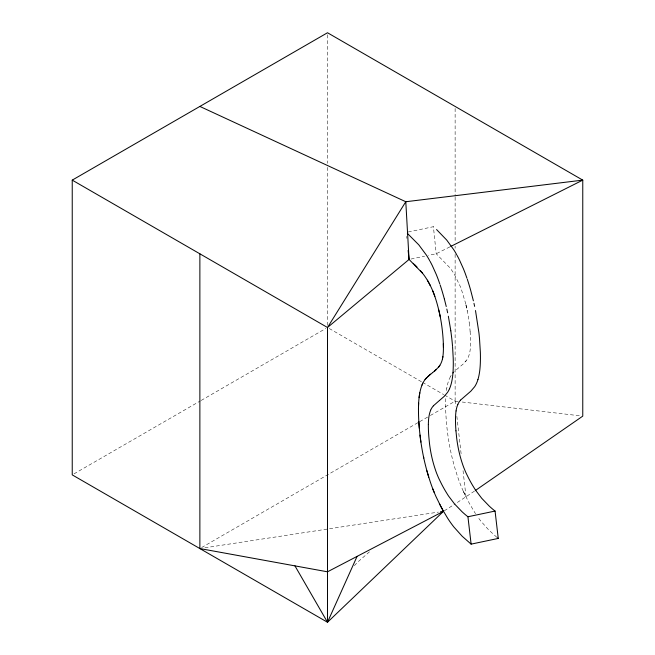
<?xml version="1.0" encoding="UTF-8"?>
<svg xmlns="http://www.w3.org/2000/svg" width="655" height="655" viewBox="0 0 655 655"><rect width="100%" height="100%" fill="white"/><g stroke="black" fill="none" stroke-linecap="round" stroke-linejoin="round"><path stroke-width="0.49" stroke-dasharray="3.27 2.46" d="M446.759 388.251L446.964 387.13M450.46 376.576L449.142 379.392A77.716 21.705 78.1 0 0 446.956 387.105M467.023 359.628L463.38 363.852L454.423 371.393M466.278 360.709L465.533 361.642M354.388 565.674L357.319 562.432L370.697 550.757M474.433 491.152L456.019 503.343M444.336 510.777L455.192 503.875M74.007 473.86L200.307 400.934M201.191 400.426L325.731 328.523M201.634 547.539L418.913 422.098M419.798 421.591L429.516 415.974M430.4 415.466L455.127 401.188L458.173 401.548M449.862 246.886L436.205 253.747L428.452 255.376M408.212 231.993L433.413 226.695L435.534 228.603M411.004 259.044L424.571 256.187M204.925 547.793L438.449 512.087M462.225 402.023L580.739 415.892M329.26 328.515L421.681 381.881M422.565 382.389L443.689 394.58M444.565 395.088L455.127 401.188L455.708 406.231M496.891 537.354L488.761 529.985L480.967 521.233A159.075 44.425 78.1 0 1 479.812 519.742L478.576 518.08A139.04 38.825 78.1 0 1 477.56 516.664M463.666 492.036L466.041 496.965L462.823 468.743M463.273 491.176L467.85 500.494A145.647 40.675 78.1 0 0 469.619 503.785L474.523 512.095A139.04 38.825 78.1 0 0 475.538 513.676M463.281 491.201L462.88 490.308A72.795 20.33 78.1 0 1 461.366 486.78L460.072 483.537A63.461 17.726 78.1 0 1 457.46 476.275L455.462 469.995A65.983 18.43 78.1 0 1 450.91 452.335L450.624 450.951A67.481 18.848 78.1 0 1 448.061 436.394L447.758 434.273A83.783 23.4 78.1 0 1 446.055 417.038L445.981 415.999A86.354 24.112 78.1 0 1 445.605 403.398L445.646 401.327A71.657 20.01 78.1 0 1 445.826 396.766M465.811 303.969L460.833 287.586L454.357 274.273A86.01 24.022 78.1 0 0 449.731 267.592L436.205 253.747L433.413 226.695M466 304.755L466.033 304.886A46.309 12.928 78.1 0 1 467.383 311.1A49.575 13.845 78.1 0 1 469.258 322.899M456.854 416.31L461.333 455.634M406.69 236.406L406.894 238.412M470.118 331.553L470.274 333.763A63.469 17.726 78.1 0 1 470.478 338.013L470.552 341.615A42.403 11.839 78.1 0 1 469.635 353.135L469.561 353.241A56.093 15.663 78.1 0 1 466.99 359.538M455.127 108.476L455.127 196.189M455.127 197.171L455.127 242.235M455.127 246.165L455.127 248.204M455.127 254.32L455.127 401.188M327.5 34.789L327.5 163.3M327.5 167.377L327.5 325.461M446.407 390.552A71.657 20.01 78.1 0 1 446.751 388.235M450.46 376.576A104.996 29.319 78.1 0 1 451.164 375.372M469.267 322.948A62.905 17.57 78.1 0 1 470.118 331.553M465.885 304.968A46.309 12.764 78.1 0 1 467.212 311.109"/><path stroke-width="0.98" d="M418.848 421.705A86.354 24.112 78.1 0 1 418.471 409.097L418.504 407.025A73.81 20.616 78.1 0 1 418.643 403.177A70.887 19.797 78.1 0 1 419.094 397.708A70.494 19.691 78.1 0 1 419.618 393.958L419.822 392.828A77.716 21.705 78.1 0 1 422.008 385.115L423.318 382.283A104.996 29.319 78.1 0 1 425.095 379.548M428.354 424.563L428.354 425.332A58.737 16.4 78.1 0 0 428.812 436.525L429.483 443.361A47.7 13.321 78.1 0 0 429.827 445.998L430.229 448.732A37.613 10.505 78.1 0 0 431.817 457.067L432.488 459.884A39.251 10.963 78.1 0 0 434.601 467.342L435.853 471.117A33.43 9.334 78.1 0 0 436.738 473.524L438.162 476.971A53.874 15.049 78.1 0 0 439.218 479.296L441.634 484.16A120.479 33.642 78.1 0 0 445.433 491.021L447.594 494.55A107.559 30.04 78.1 0 0 448.634 496.146L454.595 504.006L462.021 511.719A299.269 83.578 78.1 0 0 467.932 516.754L471.117 544.133L498.25 538.426L495.065 511.056A299.269 83.578 78.1 0 1 489.162 506.02L481.736 498.308L475.767 490.439A107.559 30.04 78.1 0 1 474.736 488.851L472.566 485.314A120.479 33.642 78.1 0 1 468.767 478.461L466.36 473.598A53.874 15.049 78.1 0 1 465.304 471.272L463.879 467.817A33.683 9.407 78.1 0 1 462.717 464.632L461.734 461.644A39.251 10.963 78.1 0 1 459.622 454.185L458.958 451.36A37.613 10.505 78.1 0 1 457.37 443.034L456.961 440.299A47.7 13.321 78.1 0 1 456.625 437.655L455.945 430.81M456.068 410.963L455.954 411.758A43.214 12.068 78.1 0 0 455.495 418.864L455.487 419.626A58.737 16.4 78.1 0 0 455.954 430.826M477.945 379.548L477.348 381.316A81.236 22.688 78.1 0 1 477.061 382.07L476.652 383.044A99.773 27.862 78.1 0 1 474.629 386.745L470.83 391.182L460.531 400.099M422 385.099L422.254 384.501M457.845 404.405L457.992 404.061A78.543 21.934 78.1 0 1 460.547 400.148M449.518 388.743L449.919 387.768A81.236 22.688 78.1 0 0 450.214 387.015L450.804 385.246A71.665 20.01 78.1 0 0 452.556 376.805L452.695 375.569A70.167 19.593 78.1 0 0 453.244 367.316L453.293 363.861A84.233 23.523 78.1 0 0 453.194 357.736L452.572 346.765M422.319 384.346L422.508 383.928M475.276 490.57L582.762 416.13L582.762 180.125L327.5 32.75L72.238 180.125L72.238 474.875L327.5 622.25L357.081 556.382M438.392 367.34L439.882 365.334A101.91 28.46 78.1 0 1 438.58 367.111L434.895 370.755M452.949 372.949L453.604 372.22M433.397 405.805L439.227 400.68M426.266 378.148L425.095 379.54A134.324 37.515 78.1 0 1 425.979 378.467L429.811 374.881M426.364 378.033L426.888 377.493M294.955 565.879L327.5 622.25L443.509 511.309L442.109 508.796A144.829 40.446 78.1 0 1 440.709 506.2L440.209 505.234M436.435 369.379L434.617 370.992M427.961 376.469L430.155 374.603M434.805 370.828L434.331 371.229M434.519 371.074L432.513 372.711M430.122 374.627L430.662 374.193M430.433 374.382L432.112 373.039M439.48 400.475L444.319 396.275L447.496 392.46A99.773 27.862 78.1 0 0 449.518 388.759M450.771 246.427L582.762 180.125L405.789 201.74L199.873 106.438M467.932 516.754L495.065 511.056M440.471 511.776L443.509 511.309L327.5 571.807L199.873 548.562L199.873 253.812M72.238 180.125L327.5 327.5L327.5 622.25M497.579 537.902L498.25 538.426M471.117 544.133L462.201 536.265L453.825 526.939A159.075 44.425 78.1 0 1 452.671 525.441L451.434 523.779A139.04 38.825 78.1 0 1 447.381 517.802L442.837 510.122M407.344 233.352L418.774 244.823L426.593 255.376A98.512 27.51 78.1 0 1 429.574 260.428M436.558 229.545L446.71 240.049L453.727 249.678A98.512 27.51 78.1 0 1 456.715 254.721M427.216 279.947A86.01 24.022 78.1 0 0 422.59 273.299L409.064 259.445L408.139 250.431M413.305 263.335L413.764 263.777M414.476 264.464L416.998 266.994M420.526 270.81L421.492 271.931A113.659 31.743 78.1 0 1 422.36 272.988M427.33 280.16L427.674 280.733A61.373 17.136 78.1 0 1 430.204 285.375L427.502 280.446M457.075 255.385L457.125 255.475A85.355 23.834 78.1 0 1 459.523 260.109L463.339 268.591A68.98 19.265 78.1 0 1 465.353 273.757L466.974 278.301M429.934 261.083L429.991 261.181A85.355 23.834 78.1 0 1 432.39 265.807L436.197 274.289A68.98 19.265 78.1 0 1 438.22 279.464L439.833 284M439.906 504.653L439.382 503.63M442.485 509.484A145.647 40.675 78.1 0 1 440.709 506.2L436.148 496.908A73.573 20.551 78.1 0 1 434.224 492.478L432.799 488.892A63.51 17.734 78.1 0 1 430.319 481.974L428.321 475.702A68.186 19.044 78.1 0 1 426.88 470.691A65.459 18.283 78.1 0 1 425.095 463.822A64.46 18.004 78.1 0 1 423.482 456.658A67.481 18.848 78.1 0 1 420.919 442.1L420.625 439.972A77.748 21.713 78.1 0 1 420.011 435.067A84.217 23.514 78.1 0 1 419.323 428.28A89.26 24.923 78.1 0 1 418.905 422.721L418.84 421.697A89.563 25.013 78.1 0 0 419.323 428.28M467.318 279.317L467.351 279.415A71.763 20.043 78.1 0 1 470.724 290.476L473.393 300.833M440.176 285.015L440.209 285.113A71.763 20.043 78.1 0 1 443.582 296.175L444.377 299.081M444.393 299.122L446.251 306.54M430.204 285.392A47.332 13.215 78.1 0 1 432.709 290.82A39.709 11.086 78.1 0 1 434.838 296.412A47.07 13.149 78.1 0 1 438.629 309.545L438.67 309.668M438.858 310.454L438.891 310.585A46.309 12.936 78.1 0 1 440.242 316.807A46.833 13.075 78.1 0 1 441.568 324.503A52.506 14.664 78.1 0 1 442.125 328.654A62.905 17.57 78.1 0 1 442.976 337.26L443.132 339.47A63.469 17.726 78.1 0 1 443.337 343.711L443.41 347.592A42.681 11.921 78.1 0 1 442.886 356.574A40.585 11.332 78.1 0 1 442.469 358.76L442.444 358.875A40.708 11.364 78.1 0 0 442.878 356.541M473.974 303.355L474.638 306.384M446.833 309.054L447.652 312.803M423.777 458.033L423.482 456.658M475.497 310.527L478.944 332.994A91.782 25.635 78.1 0 1 479.517 338.758L480.336 352.03A84.233 23.523 78.1 0 1 480.434 358.162L480.377 361.609A70.167 19.593 78.1 0 1 479.837 369.87L479.689 371.082A71.665 20.01 78.1 0 1 477.937 379.54M448.356 316.234L450.82 330.808M450.82 330.84L451.803 338.7A91.782 25.635 78.1 0 1 452.376 344.456L452.507 346.004M434.232 492.478A65.189 18.209 78.1 0 1 432.799 488.892M428.771 477.167A68.677 19.183 78.1 0 1 426.88 470.691M420.919 442.1A76.447 21.345 78.1 0 1 420.011 435.067M418.479 409.113A74.916 20.919 78.1 0 1 418.643 403.177M419.094 397.708A70.658 19.732 78.1 0 1 419.822 392.828M442.461 359.038A56.093 15.663 78.1 0 1 439.857 365.244M443.337 343.711A56.314 15.728 78.1 0 1 443.419 347.592M438.637 309.545A46.464 12.977 78.1 0 1 440.242 316.807M432.709 290.828A39.685 11.086 78.1 0 1 434.838 296.412M456.052 410.922A48.093 13.427 78.1 0 1 457.853 404.446M428.362 424.571A43.214 12.068 78.1 0 1 428.812 417.448L428.935 416.662A48.093 13.427 78.1 0 1 430.72 410.153M430.834 409.711A78.543 21.934 78.1 0 1 433.405 405.846M405.789 201.74L327.5 327.5L409.064 259.445L405.789 201.74"/></g></svg>
